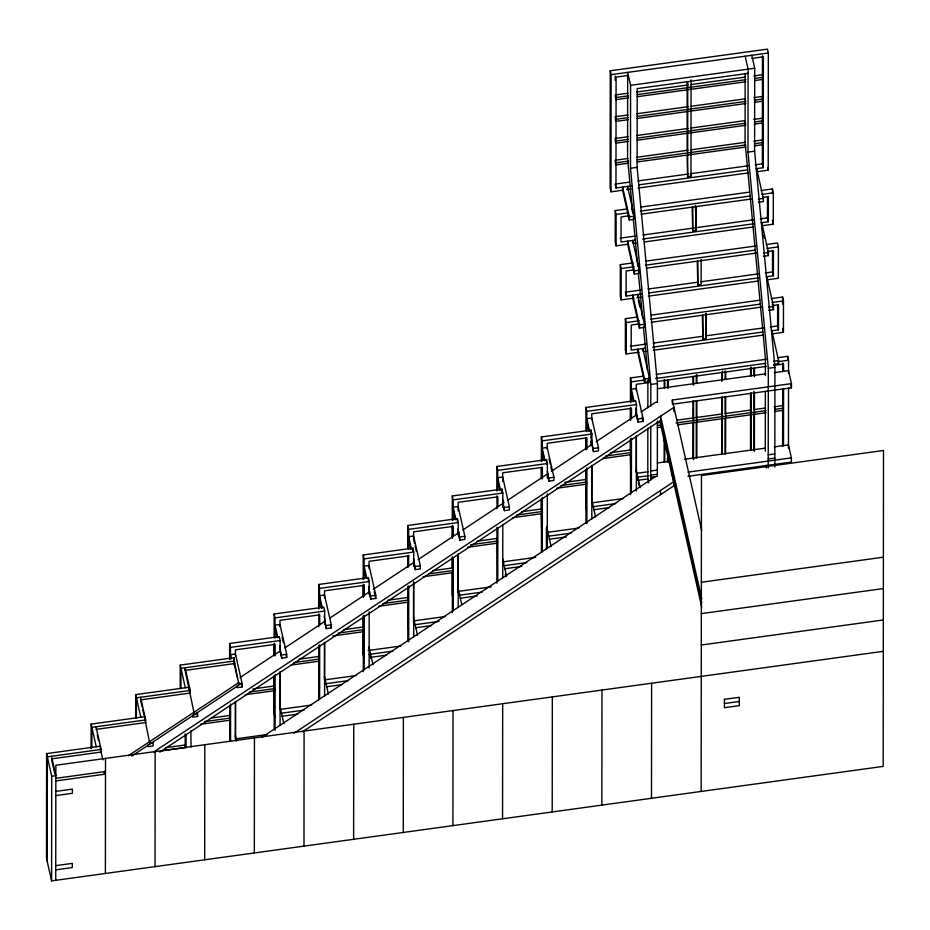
<?xml version="1.0" encoding="UTF-8"?>
<svg xmlns="http://www.w3.org/2000/svg" width="930" height="930" viewBox="0 0 930 930"><rect width="100%" height="100%" fill="white"/><g stroke="black" fill="none" stroke-linecap="round" stroke-linejoin="round"><path stroke-width="1.4" d="M100.382 749.103L100.382 746.197L46.605 753.602L46.5 858.204L51.603 880.873L883.186 766.39L883.5 450.492L701.464 475.555L701.15 791.453M47.232 861.447L47.337 756.846L101.114 749.441L96.011 726.772M51.603 880.873L51.708 776.271L46.605 753.602M55.742 880.303L55.858 765.239L883.302 651.326M91.117 748.801L91.14 724.098L144.929 716.693L144.917 719.599M91.849 747.673L91.872 727.341L145.65 719.936L140.546 697.268M101.114 752.347L101.114 749.441M55.847 780.933L104.288 774.26L104.288 771.644L105.369 770.935M105.392 873.468L105.509 758.403M135.652 717.844L135.675 694.594L189.464 687.2L189.464 690.095M136.385 718.181L136.408 697.837L190.197 690.432L185.082 667.763L185.082 670.669M145.65 722.842L145.65 719.936M148.126 744.546L148.126 746.639L153.09 745.953L153.09 742.814L150.602 743.151M149.904 744.047L144.603 717.89M155.043 866.632L155.147 751.58M180.199 688.34L180.222 665.101L234 657.696L234.732 663.834M180.931 688.677L180.943 668.333L234.732 660.928M185.175 747.081L185.186 733.863M186.047 747.767L186.07 734.874M190.185 693.338L190.197 690.432M191.022 747.069L190.871 730.899M192.661 715.042L192.661 717.135L197.625 716.449L197.625 713.31L195.149 713.659M194.44 714.542L185.395 671.762M204.681 859.797L204.798 744.744M229.605 659.335L229.617 643.49L279.267 636.655L280.139 640.538L280.128 652.069M229.687 741.594L229.722 705.789M200.508 724.261L230.291 720.169L229.71 715.484L211.273 718.018M230.477 658.893L230.489 647.373L229.617 643.49M230.57 741.175L230.605 703.94M234 664.95L234 657.696M235.371 738.629L235.406 701.394M235.453 656.103L235.453 649.838L275.175 644.362L275.164 655.824M235.534 740.617L235.569 701.731M237.197 685.538L237.197 687.63L242.16 686.944L242.16 683.806L235.453 654.011L230.489 654.697L231.407 658.765M185.082 670.379L234.732 663.543L238.987 685.038L131.851 756.009M254.332 852.961L254.448 737.909M274.083 690.316L274.059 713.356L274.931 717.239M274.083 687.433L274.094 675.912M274.118 655.755L274.129 644.234M274.129 637.027L274.152 613.986L323.803 607.15L324.675 611.045L324.663 623.995M274.211 729.271L274.257 676.284M274.28 654.801L274.292 643.339M252.972 688.909L274.257 685.98L274.838 690.665L245.043 694.768M275.013 638.038L275.036 617.88L274.152 613.986M275.082 730.294L275.141 674.436M279.907 709.241L279.942 671.89M279.988 626.611L279.988 620.333L319.711 614.858L319.699 624.89M280.058 725.516L280.104 672.227M277.768 637.387L275.024 625.192L279.988 624.518L286.707 654.302L286.696 657.44L281.732 658.126L279.605 645.513M303.982 846.126L304.087 731.073M318.746 699.767L318.804 645.35M318.816 626.727L318.827 613.835M318.665 608.964L318.688 584.482L368.338 577.646L369.222 581.541L369.198 594.503M290.997 665.066L319.374 661.16L318.792 656.475L298.925 659.207M319.548 607.092L319.571 588.376L318.688 584.482M319.629 699.36L319.676 644.932M324.442 679.737L324.477 642.386M324.524 597.99L324.535 590.829L364.246 585.354L364.235 595.386M324.593 696.012L324.651 642.723M322.303 607.883L319.56 595.688L324.524 595.014L331.243 624.797L331.243 627.936L326.267 628.622L324.14 616.009M353.621 839.29L353.737 724.238M363.153 631.307L363.13 654.348L364.014 658.242L364.037 630.877M363.165 626.994L363.165 616.904M363.188 596.746L363.2 585.226M363.212 579.46L363.235 554.977L412.874 548.142L413.757 552.036L413.745 566.44M363.281 671.704L363.339 615.846M363.351 597.223L363.374 584.342M332.708 635.957L363.909 631.656L363.328 626.971L343.472 629.703M364.037 627.994L364.049 616.474M364.072 596.316L364.083 584.796M364.083 579.03L364.107 558.872L363.235 554.977M364.165 669.856L364.223 615.439M368.338 580.529L368.338 577.646M369.129 667.949L369.187 611.777M369.059 568.649L369.071 561.325L408.781 555.849M366.85 578.379L364.095 566.196L369.071 565.51L375.778 595.305L375.778 598.432L370.814 599.118L368.675 586.505M403.271 832.455L403.388 717.402M407.689 601.803L407.677 624.844L408.549 628.738M407.7 598.932L407.712 587.4M407.724 567.242L407.735 555.722M407.747 548.526L407.77 525.485L457.421 518.649L458.292 522.532L458.281 535.494M407.828 640.77L407.875 586.342M407.898 566.289L407.91 556.268M378.661 606.255L408.444 602.152L407.863 597.467L388.008 600.199M408.7 641.793L408.758 585.935M408.607 566.812L408.619 555.291M408.63 549.525L408.642 529.368L407.77 525.485M412.874 551.025L412.874 548.142M413.513 622.054L413.559 581.948M413.594 540.411L413.606 531.821L453.329 526.357L453.317 536.378M413.676 637.004L413.722 582.273M411.386 548.874L408.642 536.691L413.606 536.005L420.314 565.8L420.314 568.939L415.35 569.613L413.525 558.349M452.213 595.351L452.236 572.299M452.236 567.986L452.247 557.907M452.271 537.738L452.282 526.217M452.282 520.463L452.305 495.981L501.956 489.145L502.828 493.028L502.816 507.431M452.364 612.696L452.399 572.589M452.399 568.3L452.41 556.838M452.433 538.226L452.445 525.334M432.543 570.706L452.399 567.963L452.98 572.648L423.197 576.751M453.166 520.021L453.189 499.863L452.305 495.981M452.922 825.619L453.026 710.567M453.236 610.847L453.294 557.861M457.409 521.521L457.421 518.649M458.06 592.55L458.095 553.873M458.141 510.907L458.141 502.316L497.864 496.853L497.852 506.873M458.211 607.499L458.258 554.21M455.921 519.37L453.177 507.187L458.141 506.501L464.861 536.296L464.849 539.435L459.885 540.109L458.06 528.856M496.899 583.191L496.771 542.806M496.946 540.225L496.957 527.333M496.969 508.722L496.98 495.829M496.818 490.959L496.841 466.476L546.491 459.641L547.363 463.524L547.351 477.927M477.078 541.202L496.946 538.458L497.527 543.143L467.732 547.247M497.701 490.517L497.724 470.359L496.841 466.476M497.783 581.355L497.829 528.356M501.956 492.017L501.956 489.145M502.677 481.403L502.688 472.812L542.399 467.348L542.388 478.799M502.56 818.784L502.677 703.731M502.746 577.995L502.793 524.706M500.456 489.866L497.713 477.683L502.677 476.997L509.396 506.792L509.384 509.931L504.42 510.617L502.595 499.352M541.307 513.302L541.865 538.935M541.318 508.977L541.318 498.899M541.341 478.729L541.353 467.209M541.365 461.454L541.388 436.972L591.027 430.137L591.91 434.019L591.899 445.54M541.434 552.257L541.469 513.593M541.481 510.721L541.493 499.271M541.516 477.788L541.516 467.755M521.625 511.698L541.481 508.966L542.062 513.639L512.279 517.743M542.237 461.013L542.26 440.855L541.388 436.972M542.318 551.85L542.376 497.422M546.398 548.933L546.422 527.322M546.491 463.954L546.491 459.641M547.131 530.67L547.142 526.38M547.212 449.039L547.224 443.308L586.935 437.844L586.923 449.306M547.282 548.491L547.34 493.772M545.003 460.362L542.248 448.179L547.212 447.493L553.931 477.288L553.931 480.426L548.967 481.112L547.445 471.196M552.211 811.948L552.327 696.896M585.842 483.798L586.412 509.431M585.854 480.915L585.854 470.836M585.877 449.237L585.888 437.704M585.9 430.509L585.923 407.468L635.574 400.632L636.446 404.515L636.434 416.036M585.97 522.753L586.016 484.088M586.016 481.554L586.028 469.766M586.051 449.713L586.063 438.251M564.743 482.391L586.016 479.462L586.598 484.135L556.814 488.238M586.784 431.52L586.795 411.351L585.923 407.468M586.853 523.776L586.911 467.918M591.015 444.54L591.015 441.657M591.027 437.333L591.027 430.137M591.678 501.177L591.713 465.372M591.759 419.535L591.759 413.803L631.482 408.34L631.47 418.361M591.817 518.987L591.875 465.709M589.539 430.857L586.795 418.674L591.759 417.989L598.467 447.783L598.467 450.922L593.503 451.608L591.062 437.635M601.861 805.113L601.966 690.06M756.776 171.736L768.215 170.167L768.331 53.01L767.459 49.127L610.243 70.773L610.127 187.918L610.998 191.813L622.437 190.232M610.998 191.813L611.115 74.656L610.243 70.773M615.195 80.422L615.195 76.109M626.669 209.018L615.23 210.587L615.207 241.974L616.079 245.857L627.506 244.288M627.983 158.484L615.114 160.251L615.695 164.936L628.564 163.169M628.006 136.722L615.137 138.5L615.718 143.174L628.587 141.407M628.029 114.971L615.16 116.738L615.741 121.423L628.61 119.645M628.052 93.209L615.183 94.988L615.765 99.661L628.634 97.894M631.702 185.826L615.962 187.988L616.079 77.109L627.518 75.539M616.079 245.857L616.113 214.481L615.23 210.587M633.179 262.865L620.31 264.643L620.275 296.019L621.159 299.902L634.016 298.135M621.159 299.902L621.182 268.526L620.31 264.643M636.817 317.107L625.39 318.688L625.355 350.064L626.227 353.958L639.096 352.179M641.851 293.915L626.123 296.077L626.146 270.979L633.295 269.991M626.227 353.958L626.262 322.571L625.39 318.688M627.552 189.534L627.552 186.395L634.272 216.19L634.26 219.317L629.296 220.003L622.588 190.208L622.588 187.081L629.296 216.864L629.296 220.003M650.791 406.096L650.814 384.462L630.505 168.272L630.587 85.328L627.669 72.377L627.576 158.147L632.458 210.041M630.389 454.293L630.947 479.927M630.389 449.969L630.4 439.89M630.424 419.732L630.435 408.212M630.435 402.446L630.459 377.964L643.327 376.197M630.517 494.679L630.563 438.832M630.587 420.209L630.598 407.317M610.696 452.689L630.552 449.957L631.133 454.642L602.768 458.548M631.319 402.016L631.331 381.846L630.459 377.964M631.389 492.842L631.447 438.414M632.633 242.532L632.633 240.44L639.34 270.235L639.34 273.374L634.376 274.059L627.657 244.265L627.669 241.126L634.376 270.921L634.376 274.059M636.213 472.173L636.248 435.868M636.294 390.577L636.294 384.299L649.163 382.532M636.364 490.924L636.411 436.205M657.417 402.295L657.429 383.555L637.12 167.365L637.201 88.606L748.08 73.342M637.701 297.623L637.713 294.485L644.42 324.279L644.42 327.418L639.456 328.104L632.737 298.309L632.737 295.17L639.456 324.965L639.456 328.104M634.074 401.365L631.331 389.17L636.294 388.484L643.002 418.279L643.002 421.418L638.038 422.104L635.597 408.131M642.781 350.633L642.781 348.541L649.5 378.324L649.5 381.463L644.525 382.149L637.817 352.354L637.817 349.215L644.537 379.01L644.525 382.149M647.838 428.091L647.792 478.938L648.663 482.833M647.861 407.759L647.885 380.149M650.721 480.043L650.768 426.277M651.5 798.289L651.616 683.225M657.394 421.046L657.336 476.334L650.721 477.253M660.521 494.655L660.521 490.47M664.136 462.384L664.16 438.042M664.206 387.915L664.218 379.324M664.717 462.117L664.741 440.634M664.787 387.636L664.799 380.475M667.438 461.931L667.449 457.63M667.519 387.461L667.519 380.3M668.031 461.652L668.031 453.061M668.1 388.612L668.112 380.021M672.309 402.818L672.309 400.028L791.453 383.625L788.535 370.663L774.283 372.628M672.239 474.288L673.89 481.624L673.878 485.809L302.459 731.84M673.959 411.537L673.959 407.352L153.776 751.94M687.096 155.473L687.665 176.781L690.978 176.328L691.071 79.852M687.107 151.148L687.119 132.432M687.119 129.549L687.142 110.833M687.142 107.95L687.165 82.038M687.665 176.781L687.758 81.747M692.176 207.32L692.745 230.826L696.047 230.373L696.07 206.669M692.745 230.826L692.769 207.123M692.931 458.42L692.966 422.615M692.966 419.756L692.978 401.132M693.001 383.95L693.013 376.79M693.513 459.583L693.571 400.865M693.582 385.101L693.594 376.511M695.489 205.472L696.047 230.373M696.233 457.967L696.268 422.162M696.279 417.861L696.291 400.679M696.314 383.497L696.314 374.895M696.826 457.688L696.884 400.4M696.896 383.218L696.907 374.627M697.256 261.365L697.814 284.882L701.127 284.417L701.15 259.319M697.814 284.882L697.837 261.167M702.336 315.41L702.894 338.927L706.207 338.474L706.23 313.364M702.894 338.927L702.917 315.212M705.649 313.561L706.207 338.474M721.727 454.456L721.761 418.651M721.761 415.791L721.773 397.168M721.796 381.416L721.808 372.825M722.308 454.189L722.366 396.901M722.378 379.707L722.389 371.117M725.028 454.003L725.063 418.198M725.075 413.897L725.086 396.715M725.109 379.533L725.109 370.93M725.621 453.724L725.679 396.436M725.691 379.254L725.702 372.093M745.139 73.272L745.081 141.976L765.39 358.166L765.367 375.604M768.215 467.871L768.308 368.292L747.999 152.102L748.08 69.157L745.163 56.207M750.522 450.492L750.557 414.687M750.557 411.827L750.568 393.204M750.591 376.022L750.603 367.431M751.103 450.225L751.161 392.937M751.173 375.743L751.184 367.152M753.823 450.039L753.858 412.804M753.87 409.932L753.881 391.321M753.904 375.569L753.904 368.408M774.83 466.965L774.923 367.385L754.614 151.183L754.695 68.25L751.777 55.289M754.416 451.201L754.474 392.472M754.486 376.72L754.497 368.129M756.625 171.759L756.636 168.621L763.344 198.416L763.344 201.554L758.38 202.24M761.705 224.758L761.705 222.665L768.424 252.46L768.424 255.599L763.46 256.285M756.102 168.69L763.251 167.714L762.379 163.82L762.484 55.823M754.404 145.836L762.984 144.662L762.984 142.569L762.402 139.977L753.823 141.162M754.428 124.085L763.007 122.9L763.007 120.807L762.426 118.215L753.846 119.4M754.451 102.323L763.03 101.149L763.03 99.057L762.449 96.464L753.858 97.638M754.463 80.573L763.042 79.387L763.053 77.295L762.461 74.702L753.881 75.888M763.251 167.714L763.367 56.835L751.928 58.416M765.297 451.143L765.355 391.577M766.785 279.86L766.785 276.721L773.504 306.505L773.504 309.644L768.529 310.329M761.182 222.747L768.331 221.758L767.459 217.876L767.471 196.951M768.331 221.758L768.354 196.649L762.635 197.439M771.865 333.905L771.865 330.766L778.584 360.561L778.573 363.7L773.609 364.374M766.262 276.791L773.411 275.803L772.528 271.92L772.551 250.995M772.446 193.231L772.446 188.941L761.007 190.522M761.856 225.781L773.295 224.211L773.318 192.835L772.446 188.941M773.411 275.803L773.435 250.705L767.715 251.484M771.33 330.836L778.48 329.859L777.608 325.965L777.631 305.052M778.48 329.859L778.515 304.749L772.795 305.54M766.088 244.567L777.527 242.997L778.398 246.88L778.364 278.256L766.936 279.837M782.618 446.075L782.676 388.787M782.7 371.605L782.7 363.002M782.595 304.18L782.607 297.042L771.168 298.611M774.667 411.502L783.246 410.328L783.246 408.235L782.665 405.643L774.086 406.829M772.016 333.882L783.444 332.312L783.479 300.925L782.607 297.042M783.502 445.668L783.56 388.38M783.572 371.186L783.583 364.025L773.574 365.409M787.675 359.201L787.675 356.318L777.666 357.701M788.466 448.051L788.524 387.566M788.535 373.453L788.547 360.201L787.675 356.318M774.202 446.9L788.466 444.935L791.384 457.886L791.384 462.071L687.991 476.3M672.297 404.213L791.453 387.798L791.453 383.625M240.056 677.54L280.035 651.07M284.882 647.861L324.849 621.38M329.697 618.171L369.663 591.689M373.302 589.283L414.478 561.999M418.116 559.593L459.292 532.32M462.931 529.914L504.118 502.63M507.745 500.224L547.724 473.742M551.351 471.336L592.538 444.052M596.165 441.645L636.143 415.175M640.991 411.967L655.522 402.33L657.417 402.074M128.235 755.788L238.987 682.422M104.288 774.26L105.369 773.551M159.786 752.138L660.591 420.395L701.755 603.012M261.795 737.374L655.452 476.602M293.996 733.27L673.89 481.624M611.115 74.656L768.331 53.01M630.587 85.328L754.695 68.25M636.632 92.035L688.107 84.944M690.967 84.549L745.302 77.074M615.765 97.569L628.634 95.802M637.213 94.616L745.895 79.654M754.474 78.48L763.053 77.295M637.213 96.708L745.883 81.747M636.608 113.785L688.084 106.694M690.944 106.311L745.279 98.824M615.741 119.331L628.61 117.564M637.19 116.378L745.872 101.416M754.451 100.231L763.03 99.057M637.19 118.47L745.86 103.509M636.585 135.548L688.061 128.456M690.92 128.061L745.267 120.586M615.718 141.081L628.587 139.314M637.166 138.128L745.848 123.167M754.428 121.993L763.007 120.807M637.166 140.221L745.848 125.259M636.562 157.298L688.037 150.218M690.909 149.823L745.244 142.337M615.695 162.843L628.564 161.076M637.143 159.89L745.825 144.929M754.404 143.743L762.984 142.569M637.143 161.983L745.825 147.021M630.505 168.272L637.12 167.365M747.999 152.102L754.614 151.183M629.389 182.129L615.09 184.105L615.962 187.988M637.968 180.955L688.014 174.061M690.874 173.666L748.08 165.796M755.23 164.808L762.379 163.82M638.852 184.838L747.522 169.876M626.727 189.639L631.005 189.057M638.154 188.069L748.208 172.922M640.956 207.053L749.58 192.092M616.113 214.481L627.541 212.9M640.41 211.133L750.452 195.986M761.891 194.405L773.318 192.835M629.645 215.748L621.066 216.934L621.042 242.032L635.341 240.068M641.084 214.179L751.196 199.02M629.296 216.864L634.272 216.19M758.38 199.101L763.344 198.416M620.171 238.15L635.899 235.988M643.048 234.999L753.161 219.84M760.31 218.852L767.459 217.876M642.49 239.08L754.032 223.723M633.225 243.497L636.085 243.102M644.664 241.916L753.277 226.967M646.036 261.098L756.09 245.95M621.182 268.526L634.051 266.759M645.478 265.178L755.532 250.031M766.971 248.45L778.398 246.88M646.164 268.224L756.276 253.065M634.376 270.921L639.34 270.235M763.46 253.146L768.424 252.46M625.251 292.194L640.979 290.032M648.129 289.044L698.174 282.162M701.034 281.767L758.229 273.885M765.378 272.909L772.528 271.92M649 292.938L759.113 277.779M636.876 297.74L641.165 297.147M648.315 296.17L758.357 281.011M651.116 315.142L759.729 300.192M626.262 322.571L639.131 320.803M650.558 319.223L760.612 304.075M772.04 302.506L783.479 300.925M639.805 323.849L631.226 325.023L631.203 350.133L645.501 348.157M651.244 322.268L761.345 307.109M639.456 324.965L644.42 324.279M768.54 307.191L773.504 306.505M630.319 346.239L646.059 344.077M653.209 343.1L703.254 336.207M706.114 335.811L763.309 327.941M770.459 326.953L777.608 325.965M652.651 347.181L762.751 332.022M643.386 351.587L646.245 351.203M653.383 350.215L763.437 335.067M656.185 374.418L766.239 359.271M644.537 379.01L649.5 378.324M773.609 361.235L778.584 360.561M631.331 381.846L645.629 379.882M655.627 378.51L765.681 363.351M778.55 361.584L788.547 360.201M657.742 381.347L766.425 366.385M650.814 384.462L657.429 383.555M768.308 368.292L774.923 367.385M657.347 388.728L765.727 373.802M586.795 411.351L636.446 404.515M638.038 418.965L643.002 418.279M656.824 422.964L661.114 422.371M676.842 420.209L722.598 413.908M725.458 413.513L751.208 409.979M754.067 409.584L765.506 408.003M542.26 440.855L591.91 434.019M657.405 425.556L661.695 424.964M675.994 422.999L766.088 410.595M774.667 409.409L783.246 408.235M657.405 427.649L661.695 427.056M677.424 424.894L766.088 412.688M593.503 448.469L598.467 447.783M497.724 470.359L547.363 463.524M605.604 456.06L631.144 452.55M657.278 462.989L668.682 461.42M684.364 459.269L765.646 448.074M548.967 477.974L553.931 477.288M650.721 470.975L657.347 470.069M768.227 454.805L774.841 453.887M636.759 473.312L648.198 471.743M453.189 499.863L502.828 493.028M561.069 485.565L586.598 482.054M650.721 475.16L657.347 474.254M768.215 458.99L774.841 458.072M637.631 477.206L649.07 475.625M687.991 472.115L791.384 457.886M636.957 480.438L648.384 478.857M504.432 507.478L509.396 506.792M592.212 502.816L623.414 498.526M408.642 529.368L458.292 522.532M516.534 515.069L542.062 511.547M593.084 506.711L615.776 503.583M593.793 509.745L609.394 507.594M459.885 536.982L464.861 536.296M547.677 532.32L578.879 528.031M364.107 558.872L413.757 552.036M470.58 544.759L497.527 541.051M548.549 536.203L571.241 533.088M549.258 539.249L566.277 536.901M415.35 566.475L420.314 565.8M503.13 561.825L535.761 557.337M319.571 588.376L369.222 581.541M428.87 573.88L452.991 570.555M504.014 565.707L526.706 562.592M504.711 568.753L521.742 566.405M370.814 595.979L375.778 595.305M458.595 591.329L491.226 586.842M275.036 617.88L324.675 611.045M382.916 603.57L408.444 600.059M459.467 595.212L482.17 592.096M460.176 598.257L477.195 595.909M326.279 625.483L331.243 624.797M414.059 620.833L445.261 616.532M701.36 582.25L883.395 557.186M230.489 647.373L280.139 640.538M338.38 633.074L363.909 629.563M414.931 624.716L439.053 621.403M415.64 627.762L431.241 625.611M281.744 654.987L286.707 654.302M368.106 650.535L400.725 646.036M293.845 662.579L319.374 659.068M368.978 654.418L393.088 651.093M371.105 657.266L386.706 655.115M701.325 613.626L883.361 588.562M238.44 684.317L242.16 683.806M140.546 699.883L190.185 693.048M324.977 679.842L356.19 675.54M249.298 692.083L274.838 688.572M324.442 683.922L348.552 680.597M326.558 686.77L342.17 684.62M701.29 645.013L883.337 619.95M96.011 729.387L145.65 722.552M280.442 709.346L311.655 705.045M204.763 721.587L230.291 718.076M281.325 713.229L304.017 710.102M282.023 716.263L297.623 714.124M101.114 752.056L51.464 758.892L54.905 774.155M165.319 747.72L185.175 744.988L185.756 747.581L161.646 750.894M235.906 738.838L267.108 734.549M51.708 776.271L55.847 775.701L51.476 756.276M55.847 778.317L104.288 771.644M55.835 791.395L72.377 789.117L72.377 793.302L55.835 795.58M724.4 703.533L739.292 701.487M55.765 865.656L72.308 863.377L72.308 867.562L55.754 869.841M762.461 76.795L763.042 79.387M762.437 98.557L763.03 101.149M762.414 120.307L763.007 122.9M762.402 142.069L762.984 144.662M767.634 167.574L768.215 170.167M772.412 220.329L773.295 224.211M762.007 227.164L763.228 232.581M763.844 235.29L764.448 237.999M767.808 252.89L768.424 255.599M782.572 328.418L783.444 332.312M790.872 385.218L791.453 387.798M772.284 304.226L773.504 309.644M777.968 360.991L778.573 363.7M782.665 407.735L783.246 410.328M765.867 465.36L766.448 467.941M690.386 173.736L690.978 176.328M631.819 208.494L633.039 213.912M633.656 216.609L634.26 219.317M672.309 400.028L701.685 530.402M638.422 269.305L639.34 273.374M638.317 300.332L639.84 307.109M701.755 598.839L660.602 416.21L660.591 424.568L701.743 607.197M648.582 377.406L649.5 381.463M625.541 293.496L626.123 296.077M642.084 417.361L643.002 421.418M631.331 392.309L633.458 401.795M635.899 412.618L638.038 422.104M636.213 470.08L640.177 487.68M636.515 474.567L637.736 479.985M638.34 482.693L638.957 485.402M586.784 421.813L588.923 431.288M591.062 440.774L593.503 451.608M591.678 499.584L595.642 517.185M549.049 458.757L550.269 464.175M550.874 466.883L551.49 469.592M542.248 451.317L544.387 460.792M547.433 474.335L548.967 481.112M547.131 529.077L551.106 546.689M497.713 480.822L499.852 490.296M502.595 502.491L504.42 510.617M502.595 558.581L506.571 576.193M505.339 573.915L505.955 576.623M453.177 510.326L455.305 519.8M458.06 531.995L459.885 540.109M458.06 588.086L461.722 604.337M413.594 539.144L414.513 543.201M415.129 545.91L416.349 551.327M408.63 539.83L410.769 549.305M413.513 561.488L415.35 569.613M413.525 617.59L417.489 635.202M407.863 599.559L408.444 602.152M374.255 591.666L375.778 598.432M364.095 569.323L365.932 577.449M368.675 589.643L370.814 599.118M368.989 647.094L372.953 664.694M369.594 652.941L370.814 658.359M363.328 629.064L363.909 631.656M330.627 625.227L331.243 627.936M319.56 598.827L321.699 608.313M324.442 620.496L326.267 628.622M324.442 676.598L328.418 694.198M318.792 658.568L319.374 661.16M318.595 683.852L319.467 687.747M282.127 637.131L283.348 642.549M286.091 654.732L286.696 657.44M275.024 628.331L277.152 637.817M279.593 648.652L281.732 658.126M279.907 706.103L283.871 723.703M241.242 682.887L242.16 686.944M234.72 666.159L237.162 676.947M235.371 735.607L236.592 741.024M229.71 717.576L230.291 720.169M196.707 712.392L197.625 716.449M180.222 665.101L185.326 687.77M140.86 701.267L142.104 706.812M142.732 709.578L143.976 715.124M135.675 694.594L140.79 717.263M97.255 734.921L98.499 740.466M100.998 751.545L102.87 759.857M91.14 724.098L96.255 746.767M633.272 218.69L637.736 266.247M638.41 273.455L642.607 318.13M643.421 326.779L647.489 370.024M724.412 699.348L724.4 707.718L739.292 705.661L739.304 697.302L724.412 699.348"/></g></svg>
